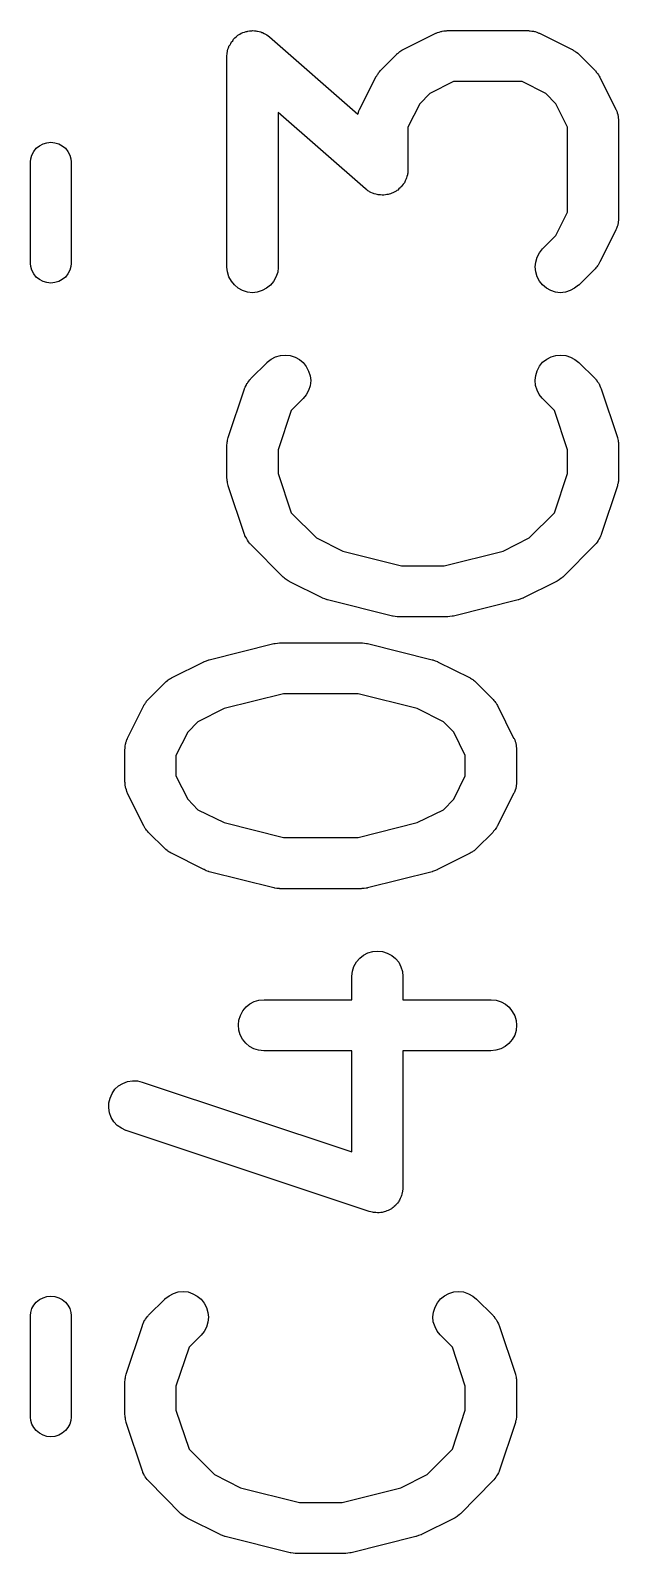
# Model space of a CAD drawing. Extents: x 116.8 to 159.2, y -137.5 to -92.6.
# Drawn here: x 128.25 to 129.977, y -114.437 to -109.965 of the extents above; entities that cross this region are included whole.
import ezdxf

# ---------------------------------------------------------------- set-up
doc = ezdxf.new("R2010")
doc.units = 0
doc.layers.add('BLACK', color=7, linetype='CONTINUOUS')

msp = doc.modelspace()

# ---------------------------------------------------------------- linework, layer by layer
at = {"layer": 'BLACK', "linetype": 'CONTINUOUS'}
for p, q in [((128.888, -109.967), (128.893, -109.966)), ((128.893, -109.966), (128.898, -109.966)), ((128.898, -109.966), (128.9, -109.966)), ((128.9, -109.966), (128.903, -109.965)), ((128.903, -109.965), (128.908, -109.966)), ((128.908, -109.966), (128.912, -109.966)), ((128.912, -109.966), (128.915, -109.967)), ((129.459, -109.967), (129.464, -109.966)), ((129.464, -109.966), (129.469, -109.966)), ((129.469, -109.966), (129.472, -109.966)), ((129.472, -109.966), (129.474, -109.965)), ((129.474, -109.965), (129.712, -109.965)), ((129.712, -109.965), (129.713, -109.965)), ((129.713, -109.965), (129.715, -109.966)), ((129.715, -109.966), (129.717, -109.966)), ((129.717, -109.966), (129.722, -109.967)), ((128.833, -110.011), (128.836, -110.007)), ((128.833, -110.013), (128.833, -110.011)), ((128.836, -110.007), (128.838, -110.003)), ((128.838, -110.003), (128.839, -110)), ((128.839, -110), (128.84, -109.998)), ((128.84, -109.998), (128.844, -109.995)), ((128.844, -109.995), (128.846, -109.991)), ((128.846, -109.991), (128.848, -109.989)), ((128.848, -109.989), (128.85, -109.987)), ((128.85, -109.987), (128.854, -109.984)), ((128.854, -109.984), (128.857, -109.981)), ((128.857, -109.981), (128.859, -109.979)), ((128.859, -109.979), (128.861, -109.978)), ((128.861, -109.978), (128.865, -109.976)), ((128.865, -109.976), (128.869, -109.973)), ((128.869, -109.973), (128.872, -109.972)), ((128.872, -109.972), (128.874, -109.971)), ((128.874, -109.971), (128.879, -109.97)), ((128.879, -109.97), (128.883, -109.968)), ((128.883, -109.968), (128.886, -109.968)), ((128.886, -109.968), (128.888, -109.967)), ((128.915, -109.967), (128.917, -109.967)), ((128.917, -109.967), (128.922, -109.968)), ((128.922, -109.968), (128.927, -109.969)), ((128.927, -109.969), (128.929, -109.971)), ((128.929, -109.971), (128.931, -109.971)), ((128.931, -109.971), (128.936, -109.974)), ((128.936, -109.974), (128.94, -109.976)), ((128.94, -109.976), (128.942, -109.977)), ((128.942, -109.977), (128.944, -109.978)), ((128.944, -109.978), (128.948, -109.981)), ((128.948, -109.981), (128.952, -109.984)), ((128.952, -109.984), (129.211, -110.211)), ((129.345, -110.021), (129.44, -109.973)), ((129.44, -109.973), (129.441, -109.973)), ((129.441, -109.973), (129.443, -109.972)), ((129.443, -109.972), (129.445, -109.971)), ((129.445, -109.971), (129.45, -109.97)), ((129.45, -109.97), (129.455, -109.968)), ((129.455, -109.968), (129.457, -109.968)), ((129.457, -109.968), (129.459, -109.967)), ((129.722, -109.967), (129.727, -109.967)), ((129.727, -109.967), (129.73, -109.968)), ((129.73, -109.968), (129.732, -109.968)), ((129.732, -109.968), (129.737, -109.97)), ((129.737, -109.97), (129.741, -109.972)), ((129.741, -109.972), (129.743, -109.973)), ((129.743, -109.973), (129.745, -109.973)), ((129.745, -109.973), (129.841, -110.021)), ((128.827, -110.039), (128.828, -110.035)), ((128.827, -110.04), (128.827, -110.039)), ((128.827, -110.66), (128.827, -110.04)), ((128.828, -110.03), (128.829, -110.028)), ((128.828, -110.035), (128.828, -110.03)), ((128.829, -110.025), (128.83, -110.02)), ((128.829, -110.028), (128.829, -110.025)), ((128.83, -110.02), (128.832, -110.016)), ((128.832, -110.016), (128.833, -110.013)), ((129.278, -110.083), (129.326, -110.035)), ((129.326, -110.034), (129.33, -110.032)), ((129.326, -110.035), (129.326, -110.034)), ((129.33, -110.032), (129.333, -110.029)), ((129.333, -110.029), (129.335, -110.027)), ((129.335, -110.027), (129.338, -110.025)), ((129.338, -110.025), (129.341, -110.023)), ((129.341, -110.023), (129.345, -110.021)), ((129.841, -110.021), (129.842, -110.021)), ((129.842, -110.021), (129.845, -110.024)), ((129.845, -110.024), (129.849, -110.026)), ((129.849, -110.026), (129.851, -110.028)), ((129.851, -110.028), (129.854, -110.029)), ((129.854, -110.029), (129.857, -110.032)), ((129.857, -110.032), (129.86, -110.035)), ((129.86, -110.035), (129.908, -110.083)), ((129.264, -110.101), (129.267, -110.098)), ((129.267, -110.098), (129.269, -110.094)), ((129.269, -110.094), (129.271, -110.092)), ((129.271, -110.092), (129.272, -110.089)), ((129.272, -110.089), (129.275, -110.086)), ((129.275, -110.086), (129.278, -110.083)), ((129.908, -110.083), (129.909, -110.083)), ((129.909, -110.083), (129.911, -110.087)), ((129.911, -110.087), (129.914, -110.09)), ((129.914, -110.09), (129.916, -110.092)), ((129.916, -110.092), (129.918, -110.095)), ((129.918, -110.095), (129.92, -110.099)), ((129.92, -110.099), (129.922, -110.102)), ((129.216, -110.197), (129.264, -110.102)), ((129.264, -110.102), (129.264, -110.101)), ((129.492, -110.115), (129.423, -110.15)), ((129.694, -110.115), (129.492, -110.115)), ((129.763, -110.15), (129.694, -110.115)), ((129.922, -110.102), (129.969, -110.197)), ((129.393, -110.18), (129.358, -110.249)), ((129.423, -110.15), (129.393, -110.18)), ((129.793, -110.18), (129.763, -110.15)), ((129.827, -110.249), (129.793, -110.18)), ((129.234, -110.43), (128.977, -110.206)), ((128.977, -110.206), (128.977, -110.66)), ((129.211, -110.211), (129.213, -110.206)), ((129.213, -110.206), (129.214, -110.201)), ((129.214, -110.201), (129.215, -110.199)), ((129.215, -110.199), (129.216, -110.197)), ((129.969, -110.197), (129.97, -110.198)), ((129.97, -110.198), (129.971, -110.2)), ((129.971, -110.2), (129.972, -110.202)), ((129.972, -110.202), (129.973, -110.207)), ((129.973, -110.207), (129.975, -110.212)), ((129.975, -110.212), (129.975, -110.214)), ((129.975, -110.214), (129.976, -110.216)), ((129.976, -110.216), (129.976, -110.221)), ((129.976, -110.221), (129.977, -110.227)), ((129.977, -110.227), (129.977, -110.229)), ((129.977, -110.229), (129.977, -110.231)), ((129.977, -110.231), (129.977, -110.517)), ((129.358, -110.249), (129.358, -110.374)), ((129.827, -110.499), (129.827, -110.249)), ((128.254, -110.331), (128.26, -110.32)), ((128.26, -110.32), (128.267, -110.311)), ((128.267, -110.311), (128.277, -110.304)), ((128.277, -110.304), (128.287, -110.298)), ((128.287, -110.298), (128.298, -110.295)), ((128.298, -110.295), (128.31, -110.293)), ((128.31, -110.293), (128.322, -110.295)), ((128.322, -110.295), (128.333, -110.298)), ((128.333, -110.298), (128.343, -110.304)), ((128.343, -110.304), (128.353, -110.311)), ((128.353, -110.311), (128.36, -110.32)), ((128.36, -110.32), (128.366, -110.331)), ((128.25, -110.351), (128.251, -110.342)), ((128.25, -110.649), (128.25, -110.351)), ((128.251, -110.342), (128.254, -110.331)), ((128.366, -110.331), (128.369, -110.342)), ((128.369, -110.342), (128.37, -110.351)), ((128.37, -110.351), (128.37, -110.649)), ((129.348, -110.412), (129.346, -110.414)), ((129.35, -110.407), (129.348, -110.412)), ((129.352, -110.403), (129.35, -110.407)), ((129.353, -110.401), (129.352, -110.403)), ((129.354, -110.398), (129.353, -110.401)), ((129.355, -110.394), (129.354, -110.398)), ((129.357, -110.389), (129.355, -110.394)), ((129.358, -110.384), (129.357, -110.387)), ((129.357, -110.387), (129.357, -110.389)), ((129.358, -110.374), (129.358, -110.375)), ((129.358, -110.375), (129.358, -110.38)), ((129.358, -110.38), (129.358, -110.384)), ((129.238, -110.433), (129.234, -110.43)), ((129.241, -110.436), (129.238, -110.433)), ((129.244, -110.437), (129.241, -110.436)), ((129.246, -110.439), (129.244, -110.437)), ((129.25, -110.441), (129.246, -110.439)), ((129.254, -110.443), (129.25, -110.441)), ((129.257, -110.444), (129.254, -110.443)), ((129.259, -110.445), (129.257, -110.444)), ((129.264, -110.446), (129.259, -110.445)), ((129.268, -110.447), (129.264, -110.446)), ((129.271, -110.448), (129.268, -110.447)), ((129.273, -110.448), (129.271, -110.448)), ((129.278, -110.448), (129.273, -110.448)), ((129.283, -110.449), (129.278, -110.448)), ((129.285, -110.449), (129.283, -110.449)), ((129.288, -110.449), (129.285, -110.449)), ((129.293, -110.448), (129.288, -110.449)), ((129.297, -110.447), (129.293, -110.448)), ((129.3, -110.447), (129.297, -110.447)), ((129.303, -110.446), (129.3, -110.447)), ((129.307, -110.445), (129.303, -110.446)), ((129.311, -110.443), (129.307, -110.445)), ((129.314, -110.442), (129.311, -110.443)), ((129.316, -110.441), (129.314, -110.442)), ((129.32, -110.439), (129.316, -110.441)), ((129.324, -110.437), (129.32, -110.439)), ((129.326, -110.435), (129.324, -110.437)), ((129.329, -110.434), (129.326, -110.435)), ((129.332, -110.43), (129.329, -110.434)), ((129.336, -110.427), (129.332, -110.43)), ((129.337, -110.425), (129.336, -110.427)), ((129.339, -110.424), (129.337, -110.425)), ((129.342, -110.42), (129.339, -110.424)), ((129.345, -110.416), (129.342, -110.42)), ((129.346, -110.414), (129.345, -110.416)), ((129.793, -110.567), (129.827, -110.499)), ((129.971, -110.546), (129.97, -110.548)), ((129.973, -110.541), (129.971, -110.546)), ((129.975, -110.537), (129.973, -110.541)), ((129.976, -110.532), (129.975, -110.534)), ((129.975, -110.534), (129.975, -110.537)), ((129.977, -110.522), (129.976, -110.527)), ((129.976, -110.527), (129.976, -110.532)), ((129.977, -110.517), (129.977, -110.518)), ((129.977, -110.518), (129.977, -110.52)), ((129.977, -110.52), (129.977, -110.522)), ((129.754, -110.606), (129.793, -110.567)), ((129.969, -110.55), (129.922, -110.645)), ((129.97, -110.548), (129.969, -110.55)), ((129.734, -110.645), (129.738, -110.631)), ((129.738, -110.631), (129.745, -110.618)), ((129.745, -110.618), (129.754, -110.606)), ((128.251, -110.658), (128.25, -110.649)), ((128.254, -110.669), (128.251, -110.658)), ((128.26, -110.68), (128.254, -110.669)), ((128.267, -110.689), (128.26, -110.68)), ((128.36, -110.68), (128.353, -110.689)), ((128.366, -110.669), (128.36, -110.68)), ((128.369, -110.658), (128.366, -110.669)), ((128.37, -110.649), (128.369, -110.658)), ((128.829, -110.674), (128.827, -110.66)), ((128.833, -110.688), (128.829, -110.674)), ((128.976, -110.675), (128.971, -110.689)), ((128.977, -110.661), (128.976, -110.675)), ((128.977, -110.66), (128.977, -110.661)), ((129.732, -110.659), (129.734, -110.645)), ((129.734, -110.674), (129.732, -110.659)), ((129.738, -110.688), (129.734, -110.674)), ((129.908, -110.665), (129.86, -110.713)), ((129.91, -110.662), (129.908, -110.665)), ((129.913, -110.659), (129.91, -110.662)), ((129.915, -110.656), (129.913, -110.659)), ((129.917, -110.654), (129.915, -110.656)), ((129.919, -110.65), (129.917, -110.654)), ((129.921, -110.646), (129.919, -110.65)), ((129.922, -110.645), (129.921, -110.646)), ((128.277, -110.696), (128.267, -110.689)), ((128.287, -110.702), (128.277, -110.696)), ((128.298, -110.705), (128.287, -110.702)), ((128.31, -110.707), (128.298, -110.705)), ((128.322, -110.705), (128.31, -110.707)), ((128.333, -110.702), (128.322, -110.705)), ((128.343, -110.696), (128.333, -110.702)), ((128.353, -110.689), (128.343, -110.696)), ((128.84, -110.701), (128.833, -110.688)), ((128.849, -110.712), (128.84, -110.701)), ((128.86, -110.722), (128.849, -110.712)), ((128.873, -110.729), (128.86, -110.722)), ((128.943, -110.722), (128.93, -110.729)), ((128.955, -110.713), (128.943, -110.722)), ((128.964, -110.702), (128.955, -110.713)), ((128.971, -110.689), (128.964, -110.702)), ((129.745, -110.701), (129.738, -110.688)), ((129.754, -110.712), (129.745, -110.701)), ((129.765, -110.722), (129.754, -110.712)), ((129.778, -110.729), (129.765, -110.722)), ((129.848, -110.722), (129.835, -110.729)), ((129.859, -110.713), (129.848, -110.722)), ((129.86, -110.713), (129.859, -110.713)), ((128.887, -110.733), (128.873, -110.729)), ((128.902, -110.735), (128.887, -110.733)), ((128.916, -110.733), (128.902, -110.735)), ((128.93, -110.729), (128.916, -110.733)), ((129.792, -110.733), (129.778, -110.729)), ((129.806, -110.735), (129.792, -110.733)), ((129.821, -110.733), (129.806, -110.735)), ((129.835, -110.729), (129.821, -110.733)), ((128.897, -110.987), (128.945, -110.94)), ((128.945, -110.939), (128.957, -110.93)), ((128.945, -110.94), (128.945, -110.939)), ((128.957, -110.93), (128.97, -110.923)), ((128.97, -110.923), (128.984, -110.919)), ((128.984, -110.919), (128.998, -110.918)), ((128.998, -110.918), (129.013, -110.919)), ((129.013, -110.919), (129.027, -110.924)), ((129.027, -110.924), (129.04, -110.931)), ((129.04, -110.931), (129.051, -110.94)), ((129.051, -110.94), (129.06, -110.952)), ((129.745, -110.951), (129.754, -110.939)), ((129.754, -110.939), (129.766, -110.93)), ((129.766, -110.93), (129.779, -110.923)), ((129.779, -110.923), (129.793, -110.919)), ((129.793, -110.919), (129.807, -110.918)), ((129.807, -110.918), (129.822, -110.919)), ((129.822, -110.919), (129.836, -110.924)), ((129.836, -110.924), (129.849, -110.931)), ((129.849, -110.931), (129.86, -110.94)), ((129.86, -110.94), (129.908, -110.987)), ((128.888, -110.999), (128.891, -110.995)), ((128.891, -110.995), (128.894, -110.991)), ((128.894, -110.991), (128.896, -110.989)), ((128.896, -110.989), (128.897, -110.987)), ((129.06, -110.952), (129.067, -110.965)), ((129.067, -110.965), (129.071, -110.979)), ((129.071, -110.979), (129.073, -110.993)), ((129.073, -110.993), (129.071, -111.008)), ((129.732, -110.992), (129.734, -110.978)), ((129.733, -111.007), (129.732, -110.992)), ((129.734, -110.978), (129.738, -110.964)), ((129.738, -110.964), (129.745, -110.951)), ((129.908, -110.987), (129.909, -110.988)), ((129.909, -110.988), (129.91, -110.99)), ((129.91, -110.99), (129.912, -110.991)), ((129.912, -110.991), (129.914, -110.996)), ((128.831, -111.16), (128.879, -111.017)), ((128.879, -111.016), (128.88, -111.014)), ((128.879, -111.017), (128.879, -111.016)), ((128.88, -111.014), (128.881, -111.012)), ((128.881, -111.012), (128.883, -111.007)), ((128.883, -111.007), (128.885, -111.002)), ((128.885, -111.002), (128.887, -111.001)), ((128.887, -111.001), (128.888, -110.999)), ((129.06, -111.035), (129.051, -111.046)), ((129.067, -111.022), (129.06, -111.035)), ((129.071, -111.008), (129.067, -111.022)), ((129.738, -111.021), (129.733, -111.007)), ((129.744, -111.034), (129.738, -111.021)), ((129.753, -111.045), (129.744, -111.034)), ((129.914, -110.996), (129.918, -111)), ((129.918, -111), (129.919, -111.002)), ((129.919, -111.002), (129.92, -111.003)), ((129.92, -111.003), (129.922, -111.008)), ((129.922, -111.008), (129.924, -111.013)), ((129.924, -111.013), (129.925, -111.015)), ((129.925, -111.015), (129.926, -111.017)), ((129.926, -111.017), (129.974, -111.16)), ((129.016, -111.081), (128.977, -111.196)), ((129.051, -111.046), (129.016, -111.081)), ((129.754, -111.046), (129.753, -111.045)), ((129.789, -111.081), (129.754, -111.046)), ((129.827, -111.196), (129.789, -111.081)), ((128.828, -111.174), (128.829, -111.171)), ((128.829, -111.168), (128.83, -111.164)), ((128.829, -111.171), (128.829, -111.168)), ((128.83, -111.164), (128.831, -111.16)), ((129.974, -111.16), (129.974, -111.161)), ((129.974, -111.161), (129.975, -111.165)), ((129.975, -111.165), (129.976, -111.169)), ((129.976, -111.169), (129.976, -111.172)), ((129.976, -111.172), (129.977, -111.175)), ((128.827, -111.182), (128.828, -111.178)), ((128.827, -111.183), (128.827, -111.182)), ((128.827, -111.279), (128.827, -111.183)), ((128.828, -111.178), (128.828, -111.174)), ((128.977, -111.196), (128.977, -111.266)), ((129.827, -111.266), (129.827, -111.196)), ((129.977, -111.175), (129.977, -111.179)), ((129.977, -111.179), (129.977, -111.183)), ((129.977, -111.183), (129.977, -111.279)), ((128.828, -111.283), (128.827, -111.279)), ((128.828, -111.287), (128.828, -111.283)), ((128.829, -111.29), (128.828, -111.287)), ((128.829, -111.293), (128.829, -111.29)), ((128.83, -111.297), (128.829, -111.293)), ((128.831, -111.301), (128.83, -111.297)), ((128.831, -111.302), (128.831, -111.301)), ((128.879, -111.445), (128.831, -111.302)), ((128.977, -111.266), (129.016, -111.381)), ((129.789, -111.381), (129.827, -111.266)), ((129.974, -111.302), (129.926, -111.445)), ((129.976, -111.294), (129.974, -111.298)), ((129.974, -111.298), (129.974, -111.302)), ((129.977, -111.288), (129.976, -111.291)), ((129.976, -111.291), (129.976, -111.294)), ((129.977, -111.279), (129.977, -111.28)), ((129.977, -111.28), (129.977, -111.284)), ((129.977, -111.284), (129.977, -111.288)), ((129.016, -111.381), (129.09, -111.455)), ((129.715, -111.455), (129.789, -111.381)), ((128.88, -111.447), (128.879, -111.445)), ((128.88, -111.449), (128.88, -111.447)), ((128.883, -111.454), (128.88, -111.449)), ((128.885, -111.459), (128.883, -111.454)), ((128.886, -111.46), (128.885, -111.459)), ((128.887, -111.462), (128.886, -111.46)), ((128.89, -111.466), (128.887, -111.462)), ((128.893, -111.47), (128.89, -111.466)), ((128.895, -111.472), (128.893, -111.47)), ((128.896, -111.474), (128.895, -111.472)), ((128.897, -111.474), (128.896, -111.474)), ((128.992, -111.57), (128.897, -111.474)), ((129.09, -111.455), (129.167, -111.494)), ((129.638, -111.494), (129.715, -111.455)), ((129.908, -111.474), (129.813, -111.57)), ((129.909, -111.473), (129.908, -111.474)), ((129.911, -111.471), (129.909, -111.473)), ((129.914, -111.467), (129.911, -111.471)), ((129.917, -111.463), (129.914, -111.467)), ((129.918, -111.461), (129.917, -111.463)), ((129.919, -111.459), (129.918, -111.461)), ((129.922, -111.455), (129.919, -111.459)), ((129.924, -111.45), (129.922, -111.455)), ((129.925, -111.448), (129.924, -111.45)), ((129.926, -111.446), (129.925, -111.448)), ((129.926, -111.445), (129.926, -111.446)), ((129.167, -111.494), (129.34, -111.537)), ((129.465, -111.537), (129.638, -111.494)), ((128.995, -111.572), (128.992, -111.57)), ((128.998, -111.575), (128.995, -111.572)), ((129.001, -111.577), (128.998, -111.575)), ((129.34, -111.537), (129.465, -111.537)), ((129.805, -111.576), (129.803, -111.578)), ((129.809, -111.573), (129.805, -111.576)), ((129.812, -111.57), (129.809, -111.573)), ((129.813, -111.57), (129.812, -111.57)), ((129.004, -111.579), (129.001, -111.577)), ((129.007, -111.581), (129.004, -111.579)), ((129.011, -111.583), (129.007, -111.581)), ((129.012, -111.584), (129.011, -111.583)), ((129.107, -111.631), (129.012, -111.584)), ((129.793, -111.584), (129.698, -111.631)), ((129.797, -111.582), (129.793, -111.584)), ((129.8, -111.58), (129.797, -111.582)), ((129.803, -111.578), (129.8, -111.58)), ((129.108, -111.632), (129.107, -111.631)), ((129.107, -111.631), (129.107, -111.631)), ((129.114, -111.634), (129.108, -111.632)), ((129.121, -111.637), (129.114, -111.634)), ((129.122, -111.637), (129.121, -111.637)), ((129.121, -111.637), (129.121, -111.637)), ((129.121, -111.637), (129.121, -111.637)), ((129.313, -111.685), (129.122, -111.637)), ((129.682, -111.637), (129.492, -111.685)), ((129.683, -111.637), (129.682, -111.637)), ((129.69, -111.634), (129.683, -111.637)), ((129.683, -111.637), (129.683, -111.637)), ((129.696, -111.632), (129.69, -111.634)), ((129.697, -111.632), (129.696, -111.632)), ((129.698, -111.631), (129.697, -111.632)), ((129.697, -111.632), (129.697, -111.632)), ((129.314, -111.685), (129.313, -111.685)), ((129.315, -111.685), (129.314, -111.685)), ((129.321, -111.686), (129.315, -111.685)), ((129.327, -111.687), (129.321, -111.686)), ((129.329, -111.687), (129.327, -111.687)), ((129.33, -111.687), (129.329, -111.687)), ((129.331, -111.687), (129.33, -111.687)), ((129.474, -111.687), (129.331, -111.687)), ((129.475, -111.687), (129.474, -111.687)), ((129.476, -111.687), (129.475, -111.687)), ((129.482, -111.686), (129.476, -111.687)), ((129.488, -111.685), (129.482, -111.686)), ((129.49, -111.685), (129.488, -111.685)), ((129.491, -111.685), (129.49, -111.685)), ((129.492, -111.685), (129.491, -111.685)), ((128.775, -111.813), (128.965, -111.765)), ((128.965, -111.765), (128.966, -111.765)), ((128.966, -111.765), (128.967, -111.765)), ((128.967, -111.765), (128.969, -111.765)), ((128.969, -111.765), (128.975, -111.764)), ((128.975, -111.764), (128.981, -111.763)), ((128.981, -111.763), (128.982, -111.763)), ((128.982, -111.763), (128.983, -111.763)), ((128.983, -111.763), (129.221, -111.763)), ((129.221, -111.763), (129.222, -111.763)), ((129.222, -111.763), (129.224, -111.763)), ((129.224, -111.763), (129.225, -111.763)), ((129.225, -111.763), (129.231, -111.764)), ((129.231, -111.764), (129.237, -111.765)), ((129.237, -111.765), (129.238, -111.765)), ((129.238, -111.765), (129.24, -111.765)), ((129.24, -111.765), (129.43, -111.813)), ((128.664, -111.866), (128.759, -111.819)), ((128.759, -111.819), (128.76, -111.818)), ((128.76, -111.818), (128.761, -111.818)), ((128.761, -111.818), (128.767, -111.816)), ((128.761, -111.818), (128.761, -111.818)), ((128.767, -111.816), (128.774, -111.813)), ((128.774, -111.813), (128.774, -111.813)), ((128.774, -111.813), (128.775, -111.813)), ((129.43, -111.813), (129.431, -111.813)), ((129.431, -111.813), (129.431, -111.813)), ((129.431, -111.813), (129.432, -111.813)), ((129.432, -111.813), (129.438, -111.816)), ((129.438, -111.816), (129.445, -111.818)), ((129.445, -111.818), (129.445, -111.819)), ((129.445, -111.819), (129.445, -111.819)), ((129.445, -111.819), (129.541, -111.866)), ((128.597, -111.928), (128.645, -111.88)), ((128.645, -111.88), (128.649, -111.877)), ((128.645, -111.88), (128.645, -111.88)), ((128.649, -111.877), (128.652, -111.874)), ((128.652, -111.874), (128.654, -111.872)), ((128.654, -111.872), (128.657, -111.87)), ((128.657, -111.87), (128.661, -111.868)), ((128.661, -111.868), (128.664, -111.866)), ((129.541, -111.866), (129.542, -111.867)), ((129.542, -111.867), (129.545, -111.869)), ((129.545, -111.869), (129.549, -111.871)), ((129.549, -111.871), (129.551, -111.873)), ((129.551, -111.873), (129.554, -111.875)), ((129.554, -111.875), (129.557, -111.878)), ((129.557, -111.878), (129.56, -111.88)), ((129.56, -111.88), (129.608, -111.928)), ((128.59, -111.937), (128.591, -111.934)), ((128.591, -111.934), (128.594, -111.931)), ((128.594, -111.931), (128.597, -111.928)), ((128.993, -111.913), (128.819, -111.956)), ((129.212, -111.913), (128.993, -111.913)), ((129.386, -111.956), (129.212, -111.913)), ((129.608, -111.928), (129.609, -111.929)), ((129.609, -111.929), (129.611, -111.932)), ((129.611, -111.932), (129.614, -111.935)), ((128.535, -112.043), (128.583, -111.947)), ((128.583, -111.946), (128.586, -111.943)), ((128.583, -111.947), (128.583, -111.946)), ((128.586, -111.943), (128.588, -111.939)), ((128.588, -111.939), (128.59, -111.937)), ((128.819, -111.956), (128.742, -111.995)), ((129.463, -111.995), (129.386, -111.956)), ((129.614, -111.935), (129.616, -111.938)), ((129.616, -111.938), (129.618, -111.94)), ((129.618, -111.94), (129.62, -111.944)), ((129.62, -111.944), (129.622, -111.947)), ((129.622, -111.947), (129.669, -112.043)), ((128.742, -111.995), (128.712, -112.025)), ((129.493, -112.025), (129.463, -111.995)), ((128.528, -112.066), (128.529, -112.061)), ((128.528, -112.071), (128.528, -112.066)), ((128.529, -112.061), (128.53, -112.058)), ((128.53, -112.056), (128.532, -112.052)), ((128.53, -112.058), (128.53, -112.056)), ((128.532, -112.052), (128.533, -112.047)), ((128.533, -112.047), (128.535, -112.045)), ((128.535, -112.045), (128.535, -112.043)), ((128.712, -112.025), (128.677, -112.094)), ((129.527, -112.094), (129.493, -112.025)), ((129.669, -112.043), (129.67, -112.044)), ((129.67, -112.044), (129.671, -112.046)), ((129.671, -112.046), (129.672, -112.048)), ((129.672, -112.048), (129.673, -112.053)), ((129.673, -112.053), (129.675, -112.057)), ((129.675, -112.057), (129.675, -112.06)), ((129.675, -112.06), (129.676, -112.062)), ((129.676, -112.062), (129.676, -112.067)), ((129.676, -112.067), (129.677, -112.072)), ((128.527, -112.075), (128.528, -112.073)), ((128.527, -112.076), (128.527, -112.075)), ((128.527, -112.171), (128.527, -112.076)), ((128.528, -112.073), (128.528, -112.071)), ((128.677, -112.094), (128.677, -112.154)), ((129.527, -112.154), (129.527, -112.094)), ((129.677, -112.072), (129.677, -112.074)), ((129.677, -112.074), (129.677, -112.076)), ((129.677, -112.076), (129.677, -112.171)), ((128.677, -112.154), (128.712, -112.222)), ((129.493, -112.222), (129.527, -112.154)), ((128.528, -112.174), (128.527, -112.171)), ((128.528, -112.176), (128.528, -112.174)), ((128.528, -112.181), (128.528, -112.176)), ((128.529, -112.186), (128.528, -112.181)), ((128.529, -112.188), (128.529, -112.186)), ((128.53, -112.19), (128.529, -112.188)), ((128.532, -112.195), (128.53, -112.19)), ((128.533, -112.2), (128.532, -112.195)), ((128.534, -112.202), (128.533, -112.2)), ((128.535, -112.204), (128.534, -112.202)), ((129.671, -112.201), (129.67, -112.203)), ((129.673, -112.196), (129.671, -112.201)), ((129.675, -112.191), (129.673, -112.196)), ((129.676, -112.187), (129.675, -112.189)), ((129.675, -112.189), (129.675, -112.191)), ((129.677, -112.177), (129.676, -112.182)), ((129.676, -112.182), (129.676, -112.187)), ((129.677, -112.171), (129.677, -112.172)), ((129.677, -112.172), (129.677, -112.175)), ((129.677, -112.175), (129.677, -112.177)), ((128.535, -112.205), (128.535, -112.204)), ((128.583, -112.3), (128.535, -112.205)), ((128.712, -112.222), (128.742, -112.253)), ((129.463, -112.253), (129.493, -112.222)), ((129.669, -112.205), (129.622, -112.3)), ((129.67, -112.203), (129.669, -112.205)), ((128.742, -112.253), (128.819, -112.291)), ((128.819, -112.291), (128.993, -112.335)), ((129.212, -112.335), (129.386, -112.291)), ((129.386, -112.291), (129.463, -112.253)), ((128.585, -112.304), (128.583, -112.3)), ((128.587, -112.308), (128.585, -112.304)), ((128.589, -112.31), (128.587, -112.308)), ((128.591, -112.313), (128.589, -112.31)), ((128.594, -112.316), (128.591, -112.313)), ((128.596, -112.319), (128.594, -112.316)), ((128.597, -112.32), (128.596, -112.319)), ((128.645, -112.367), (128.597, -112.32)), ((128.993, -112.335), (129.212, -112.335)), ((129.608, -112.32), (129.56, -112.367)), ((129.61, -112.316), (129.608, -112.32)), ((129.613, -112.313), (129.61, -112.316)), ((129.615, -112.311), (129.613, -112.313)), ((129.617, -112.308), (129.615, -112.311)), ((129.619, -112.305), (129.617, -112.308)), ((129.621, -112.301), (129.619, -112.305)), ((129.622, -112.3), (129.621, -112.301)), ((128.648, -112.37), (128.645, -112.367)), ((128.651, -112.373), (128.648, -112.37)), ((128.653, -112.375), (128.651, -112.373)), ((128.656, -112.377), (128.653, -112.375)), ((128.66, -112.379), (128.656, -112.377)), ((128.663, -112.381), (128.66, -112.379)), ((128.664, -112.381), (128.663, -112.381)), ((128.759, -112.429), (128.664, -112.381)), ((129.541, -112.381), (129.445, -112.429)), ((129.544, -112.379), (129.541, -112.381)), ((129.548, -112.377), (129.544, -112.379)), ((129.55, -112.375), (129.548, -112.377)), ((129.553, -112.374), (129.55, -112.375)), ((129.556, -112.371), (129.553, -112.374)), ((129.559, -112.368), (129.556, -112.371)), ((129.56, -112.367), (129.559, -112.368)), ((128.76, -112.429), (128.759, -112.429)), ((128.766, -112.432), (128.76, -112.429)), ((128.76, -112.429), (128.76, -112.429)), ((128.773, -112.434), (128.766, -112.432)), ((128.774, -112.434), (128.773, -112.434)), ((128.773, -112.434), (128.773, -112.434)), ((128.775, -112.435), (128.774, -112.434)), ((128.965, -112.482), (128.775, -112.435)), ((129.43, -112.435), (129.24, -112.482)), ((129.431, -112.434), (129.43, -112.435)), ((129.43, -112.435), (129.43, -112.435)), ((129.437, -112.432), (129.431, -112.434)), ((129.444, -112.43), (129.437, -112.432)), ((129.445, -112.429), (129.444, -112.43)), ((129.444, -112.43), (129.444, -112.43)), ((129.445, -112.429), (129.445, -112.429)), ((128.966, -112.482), (128.965, -112.482)), ((128.968, -112.483), (128.966, -112.482)), ((128.974, -112.484), (128.968, -112.483)), ((128.98, -112.484), (128.974, -112.484)), ((128.981, -112.484), (128.98, -112.484)), ((128.982, -112.485), (128.981, -112.484)), ((128.983, -112.485), (128.982, -112.485)), ((129.221, -112.485), (128.983, -112.485)), ((129.223, -112.484), (129.221, -112.485)), ((129.224, -112.484), (129.223, -112.484)), ((129.23, -112.484), (129.224, -112.484)), ((129.236, -112.483), (129.23, -112.484)), ((129.237, -112.483), (129.236, -112.483)), ((129.239, -112.483), (129.237, -112.483)), ((129.24, -112.482), (129.239, -112.483)), ((129.207, -112.7), (129.217, -112.689)), ((129.217, -112.689), (129.228, -112.68)), ((129.228, -112.68), (129.241, -112.673)), ((129.241, -112.673), (129.255, -112.669)), ((129.255, -112.669), (129.27, -112.668)), ((129.27, -112.668), (129.284, -112.669)), ((129.284, -112.669), (129.298, -112.674)), ((129.298, -112.674), (129.311, -112.681)), ((129.311, -112.681), (129.322, -112.69)), ((129.322, -112.69), (129.332, -112.701)), ((129.194, -112.742), (129.196, -112.727)), ((129.196, -112.727), (129.2, -112.713)), ((129.2, -112.713), (129.207, -112.7)), ((129.332, -112.701), (129.338, -112.714)), ((129.338, -112.714), (129.343, -112.728)), ((129.343, -112.728), (129.344, -112.743)), ((129.194, -112.743), (129.194, -112.742)), ((129.194, -112.811), (129.194, -112.743)), ((129.344, -112.743), (129.344, -112.811)), ((128.883, -112.832), (128.894, -112.823)), ((128.894, -112.823), (128.907, -112.816)), ((128.907, -112.816), (128.921, -112.812)), ((128.921, -112.812), (128.936, -112.811)), ((128.936, -112.811), (129.194, -112.811)), ((129.344, -112.811), (129.602, -112.811)), ((129.602, -112.811), (129.603, -112.811)), ((129.603, -112.811), (129.618, -112.812)), ((129.618, -112.812), (129.632, -112.817)), ((129.632, -112.817), (129.645, -112.824)), ((129.645, -112.824), (129.656, -112.833)), ((128.861, -112.885), (128.862, -112.871)), ((128.862, -112.871), (128.867, -112.857)), ((128.867, -112.857), (128.874, -112.844)), ((128.874, -112.844), (128.883, -112.832)), ((129.656, -112.833), (129.665, -112.845)), ((129.665, -112.845), (129.672, -112.858)), ((129.672, -112.858), (129.676, -112.872)), ((129.676, -112.872), (129.677, -112.886)), ((128.862, -112.9), (128.861, -112.885)), ((128.866, -112.914), (128.862, -112.9)), ((128.873, -112.927), (128.866, -112.914)), ((129.672, -112.915), (129.665, -112.928)), ((129.676, -112.901), (129.672, -112.915)), ((129.677, -112.886), (129.676, -112.901)), ((128.882, -112.938), (128.873, -112.927)), ((128.893, -112.948), (128.882, -112.938)), ((128.906, -112.955), (128.893, -112.948)), ((128.92, -112.959), (128.906, -112.955)), ((128.935, -112.961), (128.92, -112.959)), ((128.936, -112.961), (128.935, -112.961)), ((129.194, -112.961), (128.936, -112.961)), ((129.194, -113.258), (129.194, -112.961)), ((129.602, -112.961), (129.344, -112.961)), ((129.344, -112.961), (129.344, -113.362)), ((129.617, -112.959), (129.602, -112.961)), ((129.631, -112.955), (129.617, -112.959)), ((129.644, -112.948), (129.631, -112.955)), ((129.655, -112.939), (129.644, -112.948)), ((129.665, -112.928), (129.655, -112.939)), ((128.521, -113.057), (128.535, -113.051)), ((128.535, -113.051), (128.55, -113.049)), ((128.55, -113.049), (128.564, -113.049)), ((128.564, -113.049), (128.578, -113.053)), ((128.484, -113.1), (128.49, -113.086)), ((128.49, -113.086), (128.498, -113.074)), ((128.498, -113.074), (128.509, -113.064)), ((128.509, -113.064), (128.521, -113.057)), ((128.578, -113.053), (129.194, -113.258)), ((128.48, -113.114), (128.484, -113.1)), ((128.48, -113.128), (128.48, -113.114)), ((128.482, -113.143), (128.48, -113.128)), ((128.487, -113.157), (128.482, -113.143)), ((128.495, -113.169), (128.487, -113.157)), ((128.505, -113.18), (128.495, -113.169)), ((128.517, -113.188), (128.505, -113.18)), ((128.53, -113.195), (128.517, -113.188)), ((128.531, -113.195), (128.53, -113.195)), ((129.245, -113.433), (128.531, -113.195)), ((129.344, -113.362), (129.344, -113.363)), ((129.344, -113.363), (129.344, -113.367)), ((129.328, -113.408), (129.325, -113.411)), ((129.331, -113.404), (129.328, -113.408)), ((129.332, -113.402), (129.331, -113.404)), ((129.334, -113.399), (129.332, -113.402)), ((129.336, -113.395), (129.334, -113.399)), ((129.338, -113.391), (129.336, -113.395)), ((129.339, -113.389), (129.338, -113.391)), ((129.34, -113.386), (129.339, -113.389)), ((129.341, -113.382), (129.34, -113.386)), ((129.342, -113.377), (129.341, -113.382)), ((129.343, -113.375), (129.342, -113.377)), ((129.344, -113.367), (129.343, -113.372)), ((129.343, -113.372), (129.343, -113.375)), ((129.25, -113.434), (129.245, -113.433)), ((129.254, -113.435), (129.25, -113.434)), ((129.257, -113.436), (129.254, -113.435)), ((129.26, -113.436), (129.257, -113.436)), ((129.264, -113.436), (129.26, -113.436)), ((129.269, -113.437), (129.264, -113.436)), ((129.271, -113.437), (129.269, -113.437)), ((129.274, -113.437), (129.271, -113.437)), ((129.279, -113.436), (129.274, -113.437)), ((129.283, -113.436), (129.279, -113.436)), ((129.286, -113.435), (129.283, -113.436)), ((129.289, -113.434), (129.286, -113.435)), ((129.293, -113.433), (129.289, -113.434)), ((129.297, -113.431), (129.293, -113.433)), ((129.3, -113.43), (129.297, -113.431)), ((129.302, -113.429), (129.3, -113.43)), ((129.306, -113.427), (129.302, -113.429)), ((129.31, -113.425), (129.306, -113.427)), ((129.312, -113.423), (129.31, -113.425)), ((129.315, -113.421), (129.312, -113.423)), ((129.318, -113.418), (129.315, -113.421)), ((129.322, -113.415), (129.318, -113.418)), ((129.323, -113.413), (129.322, -113.415)), ((129.325, -113.411), (129.323, -113.413)), ((128.657, -113.68), (128.67, -113.673)), ((128.67, -113.673), (128.684, -113.669)), ((128.684, -113.669), (128.698, -113.668)), ((128.698, -113.668), (128.713, -113.669)), ((128.713, -113.669), (128.727, -113.674)), ((128.727, -113.674), (128.74, -113.681)), ((129.466, -113.68), (129.479, -113.673)), ((129.479, -113.673), (129.493, -113.669)), ((129.493, -113.669), (129.507, -113.668)), ((129.507, -113.668), (129.522, -113.669)), ((129.522, -113.669), (129.536, -113.674)), ((129.536, -113.674), (129.549, -113.681)), ((128.251, -113.729), (128.254, -113.718)), ((128.254, -113.718), (128.26, -113.708)), ((128.26, -113.708), (128.267, -113.699)), ((128.267, -113.699), (128.277, -113.691)), ((128.277, -113.691), (128.287, -113.686)), ((128.287, -113.686), (128.298, -113.682)), ((128.298, -113.682), (128.31, -113.681)), ((128.31, -113.681), (128.322, -113.682)), ((128.322, -113.682), (128.333, -113.686)), ((128.333, -113.686), (128.343, -113.691)), ((128.343, -113.691), (128.353, -113.699)), ((128.353, -113.699), (128.36, -113.708)), ((128.36, -113.708), (128.366, -113.718)), ((128.366, -113.718), (128.369, -113.729)), ((128.597, -113.737), (128.645, -113.69)), ((128.645, -113.689), (128.657, -113.68)), ((128.645, -113.69), (128.645, -113.689)), ((128.74, -113.681), (128.751, -113.69)), ((128.751, -113.69), (128.76, -113.702)), ((128.76, -113.702), (128.767, -113.715)), ((128.767, -113.715), (128.771, -113.729)), ((129.434, -113.728), (129.438, -113.714)), ((129.438, -113.714), (129.445, -113.701)), ((129.445, -113.701), (129.454, -113.689)), ((129.454, -113.689), (129.466, -113.68)), ((129.549, -113.681), (129.56, -113.69)), ((129.56, -113.69), (129.608, -113.737)), ((128.25, -113.738), (128.251, -113.729)), ((128.25, -114.037), (128.25, -113.738)), ((128.369, -113.729), (128.37, -113.738)), ((128.37, -113.738), (128.37, -114.037)), ((128.531, -113.91), (128.579, -113.767)), ((128.579, -113.766), (128.58, -113.764)), ((128.579, -113.767), (128.579, -113.766)), ((128.58, -113.764), (128.581, -113.762)), ((128.581, -113.762), (128.583, -113.757)), ((128.583, -113.757), (128.585, -113.752)), ((128.585, -113.752), (128.587, -113.751)), ((128.587, -113.751), (128.588, -113.749)), ((128.588, -113.749), (128.591, -113.745)), ((128.591, -113.745), (128.594, -113.741)), ((128.594, -113.741), (128.596, -113.739)), ((128.596, -113.739), (128.597, -113.737)), ((128.771, -113.758), (128.767, -113.772)), ((128.771, -113.729), (128.773, -113.743)), ((128.773, -113.743), (128.771, -113.758)), ((129.432, -113.742), (129.434, -113.728)), ((129.433, -113.757), (129.432, -113.742)), ((129.438, -113.771), (129.433, -113.757)), ((129.608, -113.737), (129.609, -113.738)), ((129.609, -113.738), (129.61, -113.74)), ((129.61, -113.74), (129.612, -113.741)), ((129.612, -113.741), (129.614, -113.746)), ((129.614, -113.746), (129.618, -113.75)), ((129.618, -113.75), (129.619, -113.752)), ((129.619, -113.752), (129.62, -113.753)), ((129.62, -113.753), (129.622, -113.758)), ((129.622, -113.758), (129.624, -113.763)), ((129.624, -113.763), (129.625, -113.765)), ((129.625, -113.765), (129.626, -113.767)), ((129.626, -113.767), (129.674, -113.91)), ((128.751, -113.796), (128.716, -113.831)), ((128.76, -113.785), (128.751, -113.796)), ((128.767, -113.772), (128.76, -113.785)), ((129.444, -113.784), (129.438, -113.771)), ((129.453, -113.795), (129.444, -113.784)), ((129.454, -113.796), (129.453, -113.795)), ((129.489, -113.831), (129.454, -113.796)), ((128.716, -113.831), (128.677, -113.946)), ((129.527, -113.946), (129.489, -113.831)), ((128.527, -113.932), (128.528, -113.928)), ((128.527, -113.933), (128.527, -113.932)), ((128.527, -114.029), (128.527, -113.933)), ((128.528, -113.924), (128.529, -113.921)), ((128.528, -113.928), (128.528, -113.924)), ((128.529, -113.918), (128.53, -113.914)), ((128.529, -113.921), (128.529, -113.918)), ((128.53, -113.914), (128.531, -113.91)), ((128.677, -113.946), (128.677, -114.016)), ((129.527, -114.016), (129.527, -113.946)), ((129.674, -113.91), (129.674, -113.911)), ((129.674, -113.911), (129.675, -113.915)), ((129.675, -113.915), (129.676, -113.919)), ((129.676, -113.919), (129.676, -113.922)), ((129.676, -113.922), (129.677, -113.925)), ((129.677, -113.925), (129.677, -113.929)), ((129.677, -113.929), (129.677, -113.933)), ((129.677, -113.933), (129.677, -114.029)), ((128.528, -114.033), (128.527, -114.029)), ((128.528, -114.037), (128.528, -114.033)), ((128.677, -114.016), (128.716, -114.131)), ((129.489, -114.131), (129.527, -114.016)), ((129.677, -114.029), (129.677, -114.03)), ((129.677, -114.03), (129.677, -114.034)), ((129.677, -114.034), (129.677, -114.038)), ((128.251, -114.046), (128.25, -114.037)), ((128.254, -114.057), (128.251, -114.046)), ((128.26, -114.067), (128.254, -114.057)), ((128.267, -114.076), (128.26, -114.067)), ((128.277, -114.084), (128.267, -114.076)), ((128.353, -114.076), (128.343, -114.084)), ((128.36, -114.067), (128.353, -114.076)), ((128.366, -114.057), (128.36, -114.067)), ((128.369, -114.046), (128.366, -114.057)), ((128.37, -114.037), (128.369, -114.046)), ((128.529, -114.04), (128.528, -114.037)), ((128.529, -114.043), (128.529, -114.04)), ((128.53, -114.047), (128.529, -114.043)), ((128.531, -114.051), (128.53, -114.047)), ((128.531, -114.052), (128.531, -114.051)), ((128.579, -114.195), (128.531, -114.052)), ((129.674, -114.052), (129.626, -114.195)), ((129.676, -114.044), (129.674, -114.048)), ((129.674, -114.048), (129.674, -114.052)), ((129.677, -114.038), (129.676, -114.041)), ((129.676, -114.041), (129.676, -114.044)), ((128.287, -114.089), (128.277, -114.084)), ((128.298, -114.093), (128.287, -114.089)), ((128.31, -114.094), (128.298, -114.093)), ((128.322, -114.093), (128.31, -114.094)), ((128.333, -114.089), (128.322, -114.093)), ((128.343, -114.084), (128.333, -114.089)), ((128.716, -114.131), (128.79, -114.205)), ((129.415, -114.205), (129.489, -114.131)), ((128.58, -114.197), (128.579, -114.195)), ((128.58, -114.199), (128.58, -114.197)), ((128.583, -114.204), (128.58, -114.199)), ((128.585, -114.209), (128.583, -114.204)), ((128.586, -114.21), (128.585, -114.209)), ((128.587, -114.212), (128.586, -114.21)), ((128.59, -114.216), (128.587, -114.212)), ((128.79, -114.205), (128.867, -114.244)), ((129.338, -114.244), (129.415, -114.205)), ((129.617, -114.213), (129.614, -114.217)), ((129.618, -114.211), (129.617, -114.213)), ((129.619, -114.209), (129.618, -114.211)), ((129.622, -114.205), (129.619, -114.209)), ((129.624, -114.2), (129.622, -114.205)), ((129.625, -114.198), (129.624, -114.2)), ((129.626, -114.196), (129.625, -114.198)), ((129.626, -114.195), (129.626, -114.196)), ((128.593, -114.22), (128.59, -114.216)), ((128.595, -114.222), (128.593, -114.22)), ((128.596, -114.224), (128.595, -114.222)), ((128.597, -114.224), (128.596, -114.224)), ((128.692, -114.32), (128.597, -114.224)), ((128.867, -114.244), (129.04, -114.287)), ((129.165, -114.287), (129.338, -114.244)), ((129.608, -114.224), (129.513, -114.32)), ((129.609, -114.223), (129.608, -114.224)), ((129.611, -114.221), (129.609, -114.223)), ((129.614, -114.217), (129.611, -114.221)), ((129.04, -114.287), (129.165, -114.287)), ((128.695, -114.322), (128.692, -114.32)), ((128.698, -114.325), (128.695, -114.322)), ((128.701, -114.327), (128.698, -114.325)), ((128.704, -114.329), (128.701, -114.327)), ((128.707, -114.331), (128.704, -114.329)), ((128.711, -114.333), (128.707, -114.331)), ((128.712, -114.334), (128.711, -114.333)), ((128.807, -114.381), (128.712, -114.334)), ((129.493, -114.334), (129.398, -114.381)), ((129.497, -114.332), (129.493, -114.334)), ((129.5, -114.33), (129.497, -114.332)), ((129.503, -114.328), (129.5, -114.33)), ((129.505, -114.326), (129.503, -114.328)), ((129.509, -114.323), (129.505, -114.326)), ((129.512, -114.32), (129.509, -114.323)), ((129.513, -114.32), (129.512, -114.32)), ((128.808, -114.382), (128.807, -114.381)), ((128.807, -114.381), (128.807, -114.381)), ((128.814, -114.384), (128.808, -114.382)), ((128.821, -114.387), (128.814, -114.384)), ((128.822, -114.387), (128.821, -114.387)), ((128.821, -114.387), (128.821, -114.387)), ((128.821, -114.387), (128.821, -114.387)), ((129.013, -114.435), (128.822, -114.387)), ((129.382, -114.387), (129.192, -114.435)), ((129.383, -114.387), (129.382, -114.387)), ((129.39, -114.384), (129.383, -114.387)), ((129.383, -114.387), (129.383, -114.387)), ((129.396, -114.382), (129.39, -114.384)), ((129.397, -114.382), (129.396, -114.382)), ((129.398, -114.381), (129.397, -114.382)), ((129.397, -114.382), (129.397, -114.382)), ((129.014, -114.435), (129.013, -114.435)), ((129.015, -114.435), (129.014, -114.435)), ((129.021, -114.436), (129.015, -114.435)), ((129.027, -114.437), (129.021, -114.436)), ((129.029, -114.437), (129.027, -114.437)), ((129.03, -114.437), (129.029, -114.437)), ((129.031, -114.437), (129.03, -114.437)), ((129.174, -114.437), (129.031, -114.437)), ((129.175, -114.437), (129.174, -114.437)), ((129.176, -114.437), (129.175, -114.437)), ((129.182, -114.436), (129.176, -114.437)), ((129.188, -114.435), (129.182, -114.436)), ((129.19, -114.435), (129.188, -114.435)), ((129.191, -114.435), (129.19, -114.435)), ((129.192, -114.435), (129.191, -114.435))]:
    msp.add_line(p, q, dxfattribs=at)

doc.saveas('drawing.dxf')
